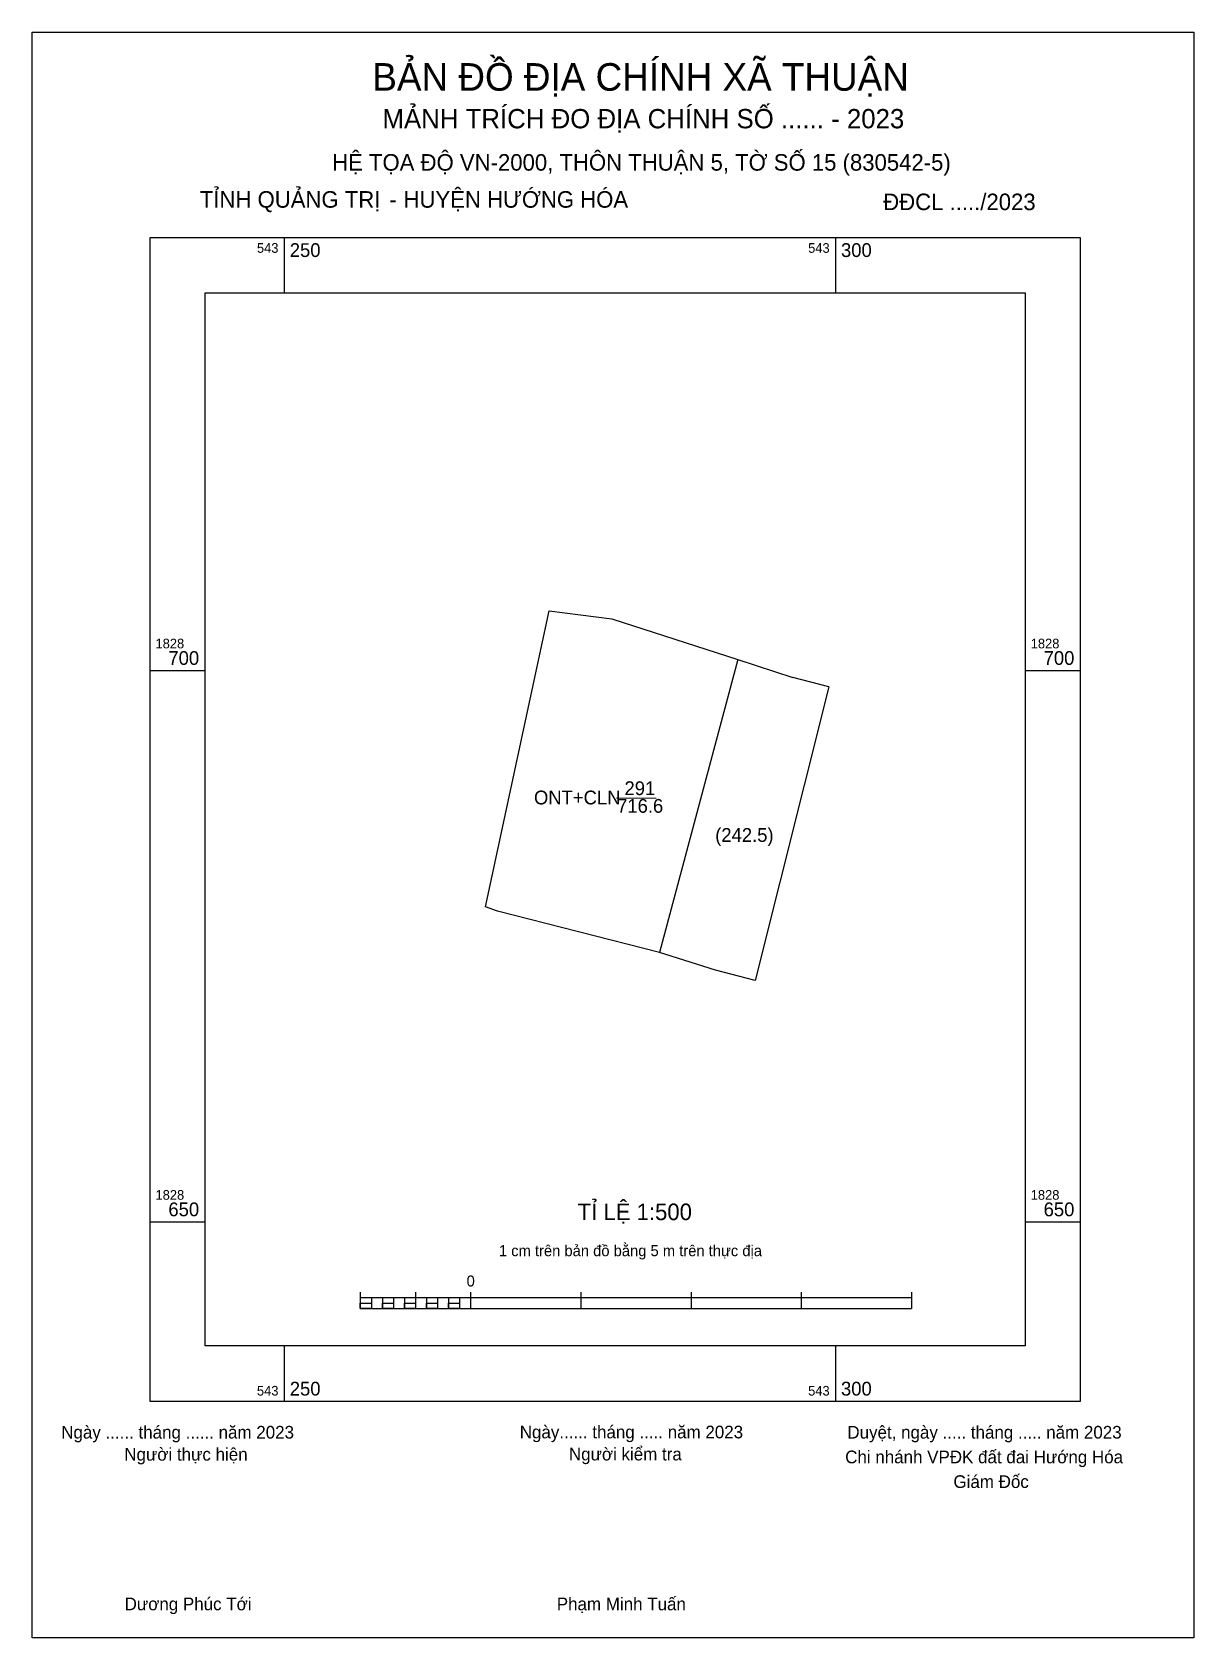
# Model space of a CAD drawing. Extents: x 543227 to 543333, y 1828612 to 1828758.
import ezdxf

# ---------------------------------------------------------------- set-up
doc = ezdxf.new("R2010")
doc.units = 0
for name, color, linetype in [('Level 1', 7, 'Continuous'), ('Level 10', 7, 'Continuous'), ('Level 2', 7, 'Continuous'), ('Level 6', 7, 'Continuous'), ('Level 62', 7, 'Continuous'), ('Level 63', 7, 'Continuous'), ('Level 9', 7, 'Continuous')]:
    doc.layers.add(name, color=color, linetype=linetype)

msp = doc.modelspace()

# ---------------------------------------------------------------- linework, layer by layer
at = {"layer": 'Level 1'}
for p, q in [((543227.13, 1828757.88), (543227.13, 1828757.88)), ((543291.15, 1828700.99), (543284.04, 1828674.43)), ((543299.41, 1828698.51), (543296.14, 1828699.37)), ((543280.14, 1828688.44), (543283.72, 1828688.41)), ((543292.72, 1828671.88), (543289.13, 1828672.83)), ((543332.51, 1828612.27), (543332.51, 1828612.27))]:
    msp.add_line(p, q, dxfattribs=at)
at = {"layer": 'Level 10'}
for p, q in [((543268.25, 1828678.57), (543274.04, 1828705.39)), ((543274.04, 1828705.39), (543279.7, 1828704.69)), ((543279.7, 1828704.69), (543291.15, 1828700.99)), ((543291.15, 1828700.99), (543296.14, 1828699.37)), ((543269.34, 1828678.16), (543268.25, 1828678.57)), ((543284.04, 1828674.43), (543269.34, 1828678.16)), ((543289.13, 1828672.83), (543284.04, 1828674.43))]:
    msp.add_line(p, q, dxfattribs=at)
at = {"layer": 'Level 2'}
msp.add_lwpolyline([(543227.13, 1828757.88), (543332.51, 1828757.88), (543332.51, 1828612.27), (543227.13, 1828612.27)], close=True, dxfattribs=at)
at = {"layer": 'Level 62'}
msp.add_lwpolyline([(543242.82, 1828734.24), (543317.21, 1828734.24), (543317.21, 1828638.74), (543242.82, 1828638.74)], close=True, dxfattribs=at)
at = {"layer": 'Level 63'}
for p, q in [((543227.13, 1828755.38), (543227.13, 1828757.88)), ((543227.13, 1828757.88), (543229.63, 1828757.88)), ((543227.13, 1828755.38), (543227.13, 1828757.88)), ((543227.13, 1828757.88), (543229.63, 1828757.88)), ((543330.01, 1828757.88), (543332.51, 1828757.88)), ((543330.01, 1828757.88), (543332.51, 1828757.88)), ((543332.51, 1828757.88), (543332.51, 1828755.38)), ((543332.51, 1828757.88), (543332.51, 1828755.38)), ((543227.13, 1828755.38), (543227.13, 1828755.38)), ((543227.13, 1828755.38), (543227.13, 1828755.38)), ((543250, 1828739.24), (543250, 1828734.24)), ((543300, 1828739.24), (543300, 1828734.24)), ((543237.82, 1828700), (543242.82, 1828700)), ((543317.21, 1828700), (543322.21, 1828700)), ((543237.82, 1828650), (543242.82, 1828650)), ((543317.21, 1828650), (543322.21, 1828650)), ((543256.9, 1828643.63), (543256.9, 1828642.13)), ((543261.9, 1828643.63), (543261.9, 1828642.13)), ((543266.9, 1828643.63), (543266.9, 1828642.13)), ((543276.9, 1828643.63), (543276.9, 1828642.13)), ((543286.9, 1828643.63), (543286.9, 1828642.13)), ((543296.9, 1828643.63), (543296.9, 1828642.13)), ((543306.9, 1828643.63), (543306.9, 1828642.13)), ((543256.9, 1828643.13), (543306.9, 1828643.13)), ((543256.9, 1828642.13), (543306.9, 1828642.13)), ((543257.9, 1828643.13), (543257.9, 1828642.13)), ((543258.9, 1828643.13), (543258.9, 1828642.13)), ((543259.9, 1828643.13), (543259.9, 1828642.13)), ((543260.9, 1828643.13), (543260.9, 1828642.13)), ((543261.9, 1828643.13), (543261.9, 1828642.13)), ((543262.9, 1828643.13), (543262.9, 1828642.13)), ((543263.9, 1828643.13), (543263.9, 1828642.13)), ((543264.9, 1828643.13), (543264.9, 1828642.13)), ((543265.9, 1828643.13), (543265.9, 1828642.13)), ((543266.9, 1828643.13), (543266.9, 1828642.13)), ((543250, 1828638.74), (543250, 1828633.74)), ((543300, 1828638.74), (543300, 1828633.74)), ((543227.13, 1828612.27), (543227.13, 1828614.77)), ((543227.13, 1828612.27), (543227.13, 1828614.77)), ((543332.51, 1828614.77), (543332.51, 1828612.27)), ((543332.51, 1828614.77), (543332.51, 1828612.27)), ((543229.63, 1828612.27), (543227.13, 1828612.27)), ((543229.63, 1828612.27), (543227.13, 1828612.27)), ((543332.51, 1828612.27), (543330.01, 1828612.27)), ((543332.51, 1828612.27), (543330.01, 1828612.27))]:
    msp.add_line(p, q, dxfattribs=at)
for points in [[(543237.82, 1828739.24), (543237.82, 1828633.74), (543322.21, 1828633.74), (543322.21, 1828739.24)], [(543256.9, 1828642.63), (543257.9, 1828642.63), (543257.9, 1828642.13), (543256.9, 1828642.13)], [(543256.9, 1828642.63), (543257.9, 1828642.63), (543257.9, 1828642.13), (543256.9, 1828642.13)], [(543258.9, 1828642.63), (543259.9, 1828642.63), (543259.9, 1828642.13), (543258.9, 1828642.13)], [(543260.9, 1828642.63), (543261.9, 1828642.63), (543261.9, 1828642.13), (543260.9, 1828642.13)], [(543262.9, 1828642.63), (543263.9, 1828642.63), (543263.9, 1828642.13), (543262.9, 1828642.13)], [(543264.9, 1828642.63), (543265.9, 1828642.63), (543265.9, 1828642.13), (543264.9, 1828642.13)]]:
    msp.add_lwpolyline(points, close=True, dxfattribs=at)
at = {"layer": 'Level 9'}
msp.add_lwpolyline([(543299.41, 1828698.51), (543292.72, 1828671.88)], dxfattribs=at)

# ---------------------------------------------------------------- texts
at = {"layer": 'Level 1'}
for s, p in [('ONT+CLN', (543272.65, 1828687.85)), ('291', (543280.86, 1828688.69)), ('716.6', (543280.19, 1828687.09)), ('(242.5)', (543289.09, 1828684.45))]:
    msp.add_text(s, height=1.25, dxfattribs=at).set_placement(p)
at = {"layer": 'Level 6'}
for s, p in [('HỆ TỌA ÐỘ VN-2000, THÔN THUẬN 5, TỜ SỐ 15 (830542-5)', (543254.34, 1828745.32)), ('TỈ LỆ 1:500', (543276.61, 1828650.15))]:
    msp.add_text(s, height=1.5, dxfattribs=at).set_placement(p)
at = {"layer": 'Level 63'}
for s, height, p in [('BẢN ĐỒ ĐỊA CHÍNH XÃ THUẬN', 2.5, (543257.99, 1828752.57)), ('MẢNH TRÍCH ĐO ĐỊA CHÍNH SỐ ...... - 2023', 1.75, (543258.91, 1828749.16)), ('TỈNH QUẢNG TRỊ', 1.5, (543242.34, 1828741.96)), ('-', 1.5, (543259.52, 1828741.96)), (' HUYỆN HƯỚNG HÓA', 1.5, (543260.26, 1828741.96)), ('ĐĐCL ...../2023', 1.5, (543304.33, 1828741.74)), ('543', 0.875, (543247.52, 1828737.87)), ('250', 1.25, (543250.5, 1828737.49)), ('543', 0.875, (543297.52, 1828737.87)), ('300', 1.25, (543300.5, 1828737.49)), ('1828', 0.875, (543238.32, 1828702)), ('700', 1.25, (543239.49, 1828700.5)), ('1828', 0.875, (543317.71, 1828702)), ('700', 1.25, (543318.88, 1828700.5)), ('1828', 0.875, (543238.32, 1828652)), ('1828', 0.875, (543317.71, 1828652)), ('650', 1.25, (543239.49, 1828650.5)), ('650', 1.25, (543318.88, 1828650.5)), ('1 cm trên bản đồ bằng 5 m trên thực địa', 1, (543269.47, 1828646.88)), ('0', 1, (543266.54, 1828644.13)), ('543', 0.875, (543247.52, 1828634.24)), ('250', 1.25, (543250.5, 1828634.24)), ('543', 0.875, (543297.52, 1828634.24)), ('300', 1.25, (543300.5, 1828634.24)), ('Ngày ...... tháng ...... năm 2023', 1.15, (543229.77, 1828630.34)), ('Ngày...... tháng ..... năm 2023', 1.15, (543271.36, 1828630.36)), ('Duyệt, ngày ..... tháng ..... năm 2023', 1.15, (543301.08, 1828630.34)), ('Người thực hiện', 1.15, (543235.49, 1828628.34)), ('Người kiểm tra', 1.15, (543275.82, 1828628.36)), ('Chi nhánh VPĐK đất đai Hướng Hóa', 1.15, (543300.88, 1828628.1)), ('Giám Đốc', 1.15, (543310.7, 1828625.86)), ('Dương Phúc Tới', 1.15, (543235.52, 1828614.77)), ('Phạm Minh Tuấn', 1.15, (543274.72, 1828614.77))]:
    msp.add_text(s, height=height, dxfattribs=at).set_placement(p)

doc.saveas('drawing.dxf')
